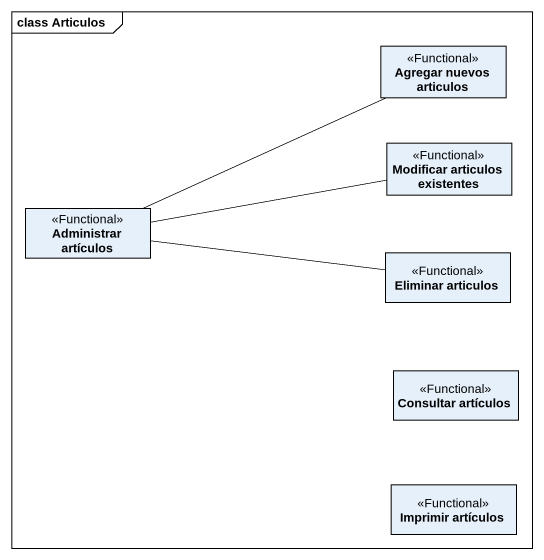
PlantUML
@startuml
mainframe class Articulos
hide circle
hide empty members
class "Agregar nuevos articulos" as Agregar_nuevos_articulos <<Functional>>
class "Modificar articulos existentes" as Modificar_articulos <<Functional>>
class "Administrar artículos" as Administrar_artículos <<Functional>>
class "Eliminar articulos" as Eliminar_articulos <<Functional>>
class "Consultar artículos" as Consultar_artículos <<Functional>>
class "Imprimir artículos" as Imprimir_artículos <<Functional>>
Administrar_artículos -right- Agregar_nuevos_articulos
Administrar_artículos -right- Modificar_articulos
Administrar_artículos -right- Eliminar_articulos
@enduml
